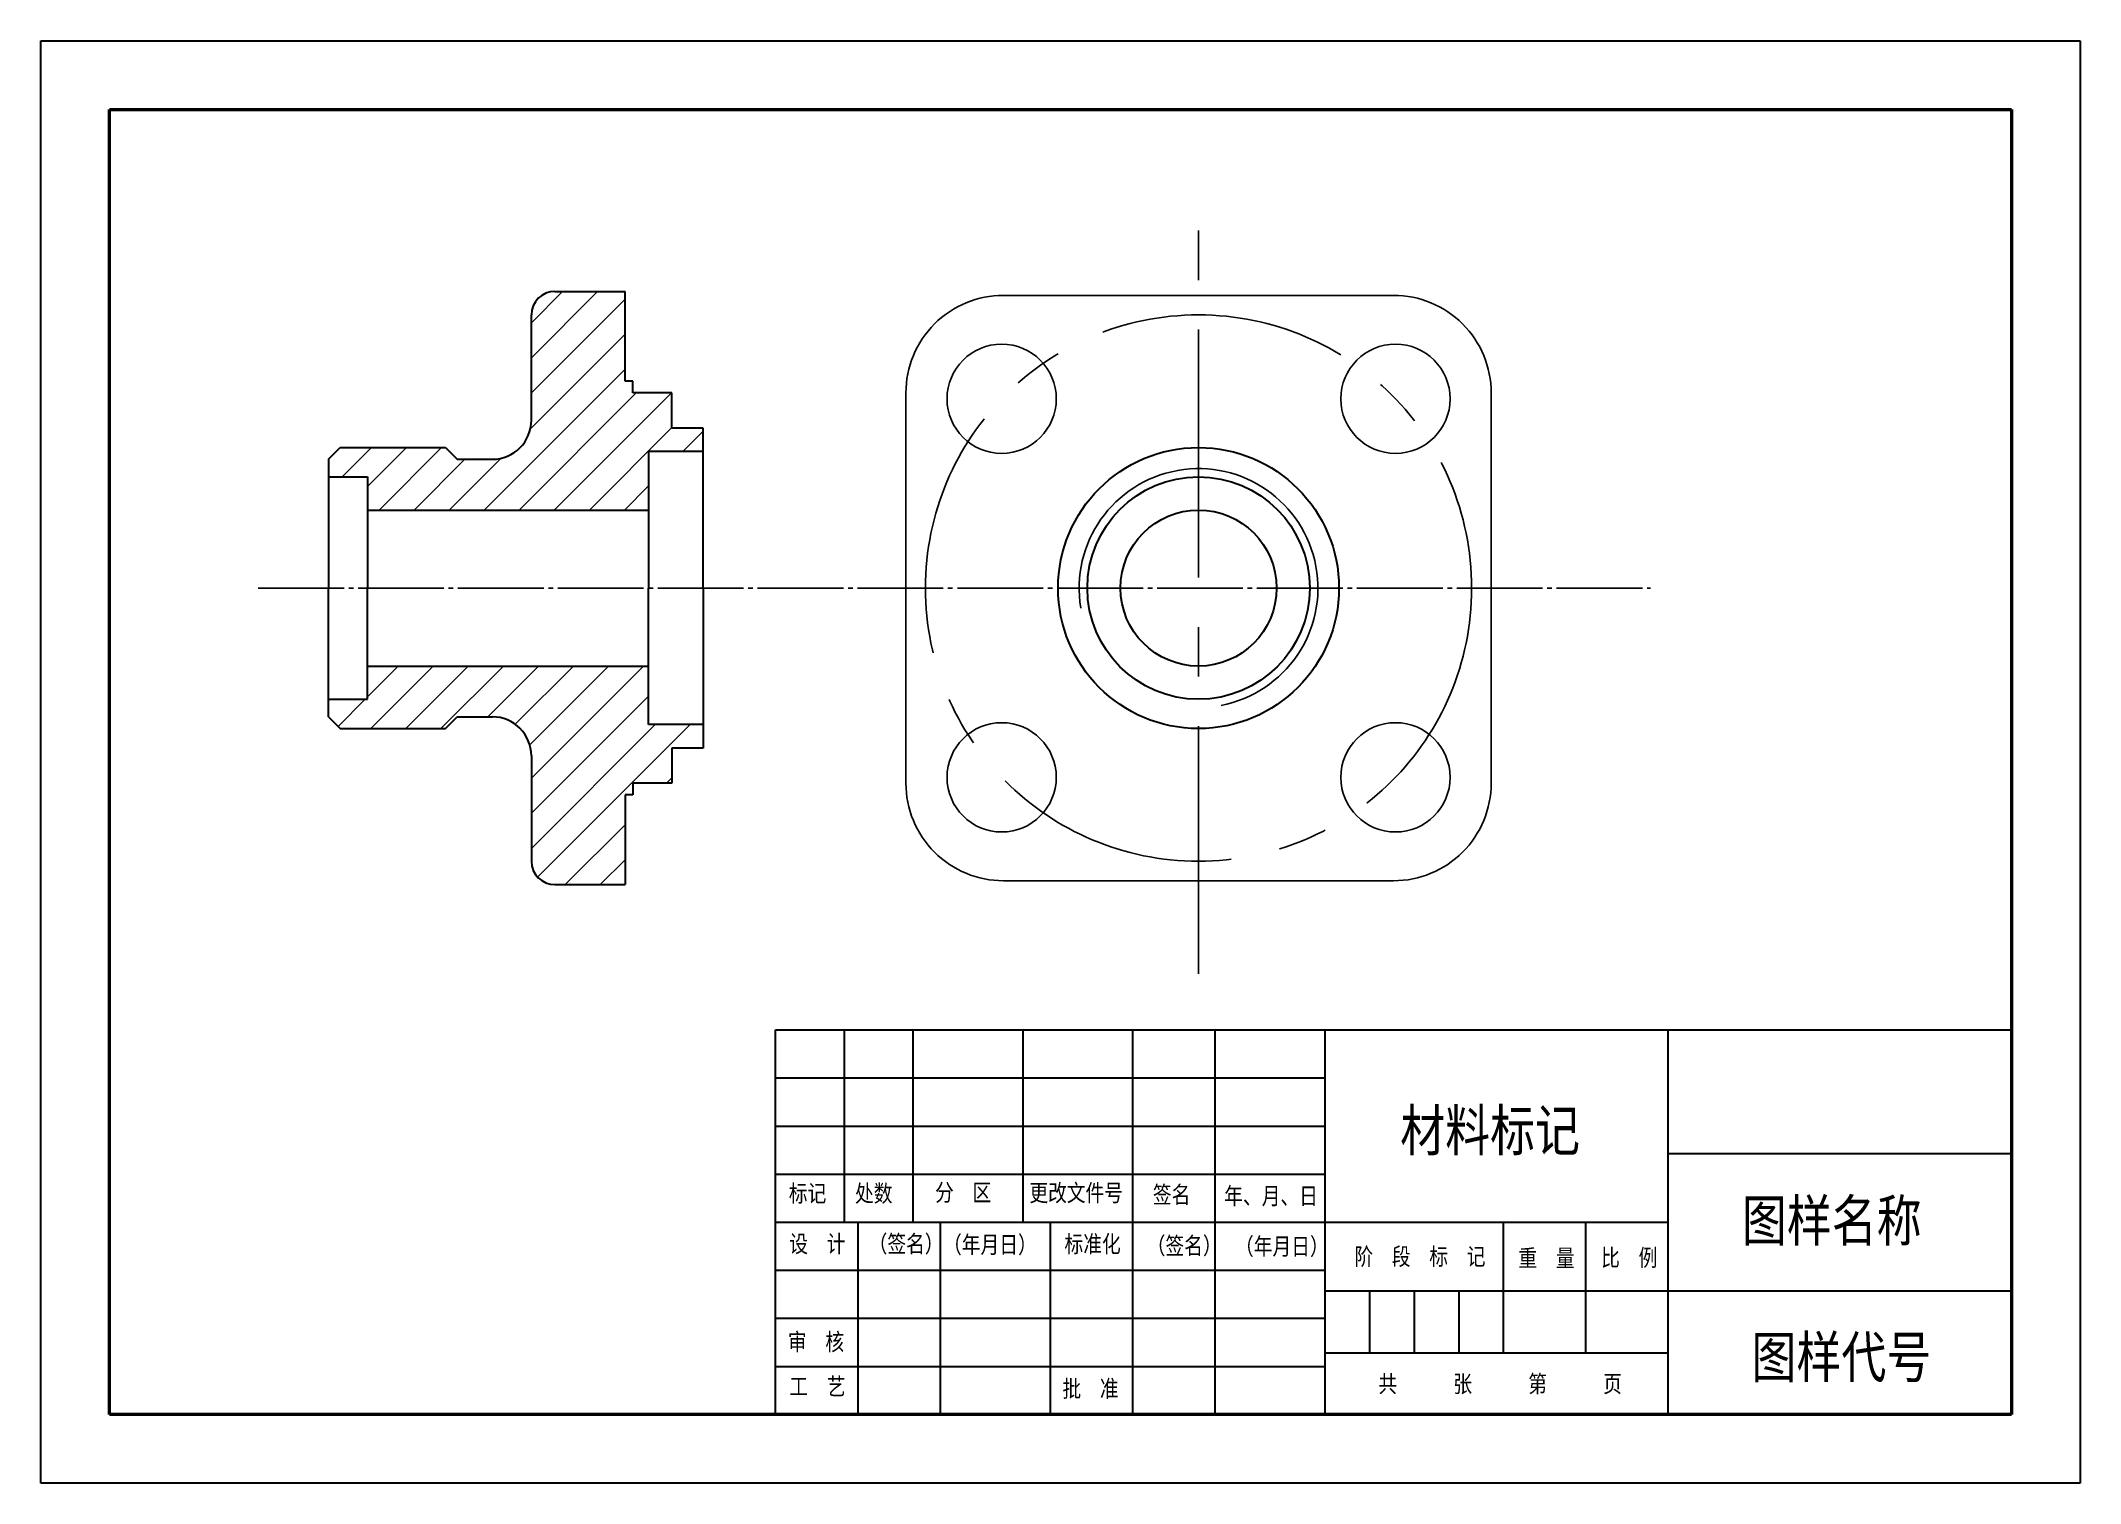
# Model space of a CAD drawing. Header units: millimetres. Extents: x 1184 to 1446, y 1866 to 2051.
import ezdxf

# ---------------------------------------------------------------- set-up
doc = ezdxf.new("R2010")
doc.units = ezdxf.units.MM
doc.linetypes.add('CENTER', pattern=[50.8, 31.75, -6.35, 6.35, -6.35])
doc.linetypes.add('JIS_08_11', pattern=[12.8, 11, -0.6, 0.6, -0.6])
doc.layers.add('圖層4', color=1, linetype='Continuous')
doc.layers.add('圖層6', color=5, linetype='Continuous')
for name, color, linetype, lineweight in [('总内框线', 7, 'Continuous', 50), ('总外框线', 7, 'Continuous', 30), ('粗', 7, 'Continuous', 30)]:
    doc.layers.add(name, color=color, linetype=linetype, lineweight=lineweight)
doc.styles.add('陈杰（2）', font='gbenor.shx', dxfattribs={"width": 0.8, "bigfont": 'gbcbig.shx'})

# ---------------------------------------------------------------- blocks, each defined once
blk = doc.blocks.new('A4')
for p, q in [((143.12, 86.35), (323.12, 86.35)), ((143.12, 30.35), (143.12, 86.35)), ((153.12, 86.35), (153.12, 58.35)), ((163.12, 86.35), (163.12, 58.35)), ((179.12, 86.35), (179.12, 58.35)), ((195.12, 86.35), (195.12, 58.35)), ((207.12, 86.35), (207.12, 30.35)), ((223.12, 86.35), (223.12, 30.35)), ((273.12, 30.35), (273.12, 86.35)), ((323.12, 86.35), (323.12, 30.35)), ((143.12, 79.35), (223.12, 79.35)), ((143.12, 72.35), (223.12, 72.35)), ((273.12, 68.35), (323.12, 68.35)), ((143.12, 65.35), (223.12, 65.35)), ((143.12, 58.35), (273.12, 58.35)), ((155.12, 58.35), (155.12, 30.35)), ((167.12, 58.35), (167.12, 30.35)), ((183.12, 58.35), (183.12, 30.35)), ((195.12, 58.35), (195.12, 30.35)), ((249.12, 39.35), (249.12, 58.35)), ((261.12, 39.35), (261.12, 58.35)), ((143.12, 51.35), (223.12, 51.35)), ((223.12, 48.35), (273.12, 48.35)), ((229.62, 48.35), (229.62, 39.35)), ((236.12, 48.35), (236.12, 39.35)), ((242.62, 48.35), (242.62, 39.35)), ((273.12, 48.35), (323.12, 48.35)), ((143.12, 44.35), (223.12, 44.35)), ((223.12, 39.35), (273.12, 39.35)), ((143.12, 37.35), (223.12, 37.35)), ((323.12, 30.35), (143.12, 30.35))]:
    blk.add_line(p, q)
at = {"layer": '总内框线'}
for p, q in [((46.12, 220.35), (323.12, 220.35)), ((46.12, 30.35), (46.12, 220.35)), ((323.12, 220.35), (323.12, 30.35)), ((323.12, 30.35), (46.12, 30.35))]:
    blk.add_line(p, q, dxfattribs=at)
at = {"layer": '总外框线'}
for p, q in [((36.12, 230.35), (333.12, 230.35)), ((36.12, 20.35), (36.12, 230.35)), ((333.12, 230.35), (333.12, 20.35)), ((333.12, 20.35), (36.12, 20.35))]:
    blk.add_line(p, q, dxfattribs=at)
at = {"width": 93.0193, "attachment_point": 1, "style": '陈杰（2）'}
for s, insert, char_height in [('{\\fSimSun|b0|i0|c134|p2;材料标记}', (234.09, 74.71), 6), ('{\\fSimSun|b0|i0|c134|p2;标记}', (145.07, 63.79), 2.5), ('{\\fSimSun|b0|i0|c134|p2;处数}', (154.7, 63.8), 2.5), ('{\\fSimSun|b0|i0|c134|p2;分\u3000区}', (166.36, 63.93), 2.5), ('{\\fSimSun|b0|i0|c134|p2;更改文件号}', (180.09, 63.87), 2.5), ('{\\fSimSun|b0|i0|c134|p2;签名}', (198.08, 63.61), 2.5), ('{\\fSimSun|b0|i0|c134|p2;年、月、日}', (208.47, 63.42), 2.5), ('{\\fSimSun|b0|i0|c134|p2;图样名称}', (283.85, 61.58), 6), ('{\\fSimSun|b0|i0|c134|p2;设\u3000计}', (145.13, 56.45), 2.5), ('{\\fSimSun|b0|i0|c134|p2;（签名）}', (156.68, 56.45), 2.5), ('{\\fSimSun|b0|i0|c134|p2;\u3000（年月日）}', (164.8, 56.33), 2.5), ('{\\fSimSun|b0|i0|c134|p2;标准化}', (185.21, 56.43), 2.5), ('{\\fSimSun|b0|i0|c134|p2;（签名）}', (197.18, 56.18), 2.5), ('{\\fSimSun|b0|i0|c134|p2;（年月日）}', (210.04, 56.08), 2.5), ('{\\fSimSun|b0|i0|c134|p2;阶\u3000段\u3000标\u3000记}', (227.42, 54.6), 2.5), ('{\\fSimSun|b0|i0|c134|p2;重\u3000量}', (251.31, 54.37), 2.5), ('{\\fSimSun|b0|i0|c134|p2;比\u3000例}', (263.36, 54.44), 2.5), ('{\\fSimSun|b0|i0|c134|p2;审\u3000核}', (144.93, 42.18), 2.5), ('{\\fSimSun|b0|i0|c134|p2;图样代号}', (285.25, 41.71), 6), ('{\\fSimSun|b0|i0|c134|p2;工\u3000艺}', (145.13, 35.69), 2.5), ('{\\fSimSun|b0|i0|c134|p2;批\u3000准}', (184.9, 35.37), 2.5), ('{\\fSimSun|b0|i0|c134|p2;共\u3000\u3000\u3000张\u3000\u3000\u3000第\u3000\u3000\u3000页}', (230.92, 36.07), 2.5)]:
    blk.add_mtext(s, dxfattribs=dict(at, insert=insert, char_height=char_height))

msp = doc.modelspace()

# ---------------------------------------------------------------- hatches: boundary and pattern name
at = {"layer": '粗', "lineweight": -3}
h = msp.add_hatch(dxfattribs=at)
h.set_pattern_fill('ANSI31', color=256)
h.paths.add_polyline_path([(1262.25, 1998.56), (1269.25, 1998.56), (1269.25, 2001.56), (1265.25, 2001.56), (1265.25, 2006.06), (1260.25, 2006.06), (1260.25, 2007.56), (1259.25, 2007.56), (1259.25, 2019.06), (1250.25, 2019.06, 0.414214), (1247.25, 2016.06), (1247.25, 2002.56, -0.414214), (1242.25, 1997.56), (1237.75, 1997.56), (1236.25, 1999.06), (1222.75, 1999.06), (1221.25, 1997.56), (1221.25, 1995.31), (1226.25, 1995.31), (1226.25, 1991.06), (1262.25, 1991.06)])
h.paths.add_polyline_path([(1265.25, 1960.56), (1269.25, 1960.56), (1269.25, 1963.56), (1262.25, 1963.56), (1262.25, 1971.06), (1226.25, 1971.06), (1226.25, 1966.81), (1221.25, 1966.81), (1221.25, 1964.56), (1222.75, 1963.06), (1236.25, 1963.06), (1237.75, 1964.56), (1242.25, 1964.56, -0.414214), (1247.25, 1959.56), (1247.25, 1946.06, 0.414214), (1250.25, 1943.06), (1259.25, 1943.06), (1259.25, 1954.56), (1260.25, 1954.56), (1260.25, 1956.06), (1265.25, 1956.06)])

# ---------------------------------------------------------------- linework, layer by layer
at = {"layer": '圖層4', "color": 240, "linetype": 'JIS_08_11', "true_color": 0xed1f24}
msp.add_line((1212.24, 1981.06), (1390.66, 1981.06), dxfattribs=at)
at = {"layer": '圖層6', "color": 1, "linetype": 'CENTER', "lineweight": -3}
msp.add_circle((1332.75, 1981.06), 35, dxfattribs=at)
at = {"layer": '粗', "color": 242, "linetype": 'CENTER', "lineweight": -3, "true_color": 0xcd2027}
msp.add_line((1332.75, 1931.62), (1332.75, 2030.5), dxfattribs=at)
at = {"layer": '粗', "color": 0}
for p, q in [((1250.25, 2019.06), (1259.25, 2019.06)), ((1259.25, 2007.56), (1259.25, 2019.06)), ((1247.25, 2002.56), (1247.25, 2016.06)), ((1260.25, 2007.56), (1259.25, 2007.56)), ((1260.25, 2006.06), (1260.25, 2007.56)), ((1265.25, 2006.06), (1260.25, 2006.06)), ((1265.25, 2001.56), (1265.25, 2006.06)), ((1269.25, 2001.56), (1265.25, 2001.56)), ((1269.25, 1981.06), (1269.25, 2001.56)), ((1221.25, 1997.56), (1222.75, 1999.06)), ((1221.25, 1997.56), (1221.25, 1981.06)), ((1222.75, 1999.06), (1236.25, 1999.06)), ((1236.25, 1999.06), (1237.75, 1997.56)), ((1237.75, 1997.56), (1242.25, 1997.56)), ((1269.25, 1998.56), (1262.25, 1998.56)), ((1262.25, 1998.56), (1262.25, 1981.06)), ((1221.25, 1995.31), (1226.25, 1995.31)), ((1226.25, 1995.31), (1226.25, 1981.06)), ((1226.25, 1991.06), (1262.25, 1991.06)), ((1221.25, 1964.56), (1221.25, 1981.06)), ((1226.25, 1966.81), (1226.25, 1981.06)), ((1262.25, 1963.56), (1262.25, 1981.06)), ((1269.25, 1981.06), (1269.25, 1960.56)), ((1226.25, 1971.06), (1262.25, 1971.06)), ((1221.25, 1966.81), (1226.25, 1966.81)), ((1221.25, 1964.56), (1222.75, 1963.06)), ((1222.75, 1963.06), (1236.25, 1963.06)), ((1222.75, 1963.06), (1236.25, 1963.06)), ((1236.25, 1963.06), (1237.75, 1964.56)), ((1237.75, 1964.56), (1242.25, 1964.56)), ((1269.25, 1963.56), (1262.25, 1963.56)), ((1269.25, 1960.56), (1265.25, 1960.56)), ((1265.25, 1960.56), (1265.25, 1956.06)), ((1247.25, 1959.56), (1247.25, 1946.06)), ((1265.25, 1956.06), (1260.25, 1956.06)), ((1260.25, 1956.06), (1260.25, 1954.56)), ((1260.25, 1954.56), (1259.25, 1954.56)), ((1259.25, 1954.56), (1259.25, 1943.06)), ((1250.25, 1943.06), (1259.25, 1943.06))]:
    msp.add_line(p, q, dxfattribs=at)
at = {"layer": '粗', "lineweight": -3}
msp.add_lwpolyline([(1295.25, 2006.06, -0.414214), (1307.75, 2018.56), (1357.75, 2018.56, -0.414214), (1370.25, 2006.06), (1370.25, 1956.06, -0.414214), (1357.75, 1943.56), (1307.75, 1943.56, -0.414214), (1295.25, 1956.06)], format="xyb", close=True, dxfattribs=at)
for centre in [(1307.52, 2005.31), (1357.99, 2005.31), (1307.52, 1956.81), (1357.99, 1956.81)]:
    msp.add_circle(centre, 7, dxfattribs=at)
at = {"layer": '粗', "color": 0}
for radius in [18, 14.25, 10]:
    msp.add_circle((1332.75, 1981.06), radius, dxfattribs=at)
for centre, radius, start, end in [((1250.25, 2016.06), 3, 90, 180), ((1242.25, 2002.56), 5, 270, 0), ((1242.25, 1959.56), 5, 0, 90), ((1250.25, 1946.06), 3, 180, 270)]:
    msp.add_arc(centre, radius, start, end, dxfattribs=at)
at = {"layer": '粗', "color": 0, "lineweight": -3}
msp.add_arc((1332.75, 1981.06), 15.3, 280.8456, 189.633, dxfattribs=at)

# ---------------------------------------------------------------- block references
at = {"layer": '粗', "lineweight": -3, "xscale": 0.8800000000000001, "yscale": 0.8800000000000001, "zscale": 0.8800000000000001}
msp.add_blockref('A4', (1152.59, 1848.47), dxfattribs=at)

doc.saveas('drawing.dxf')
